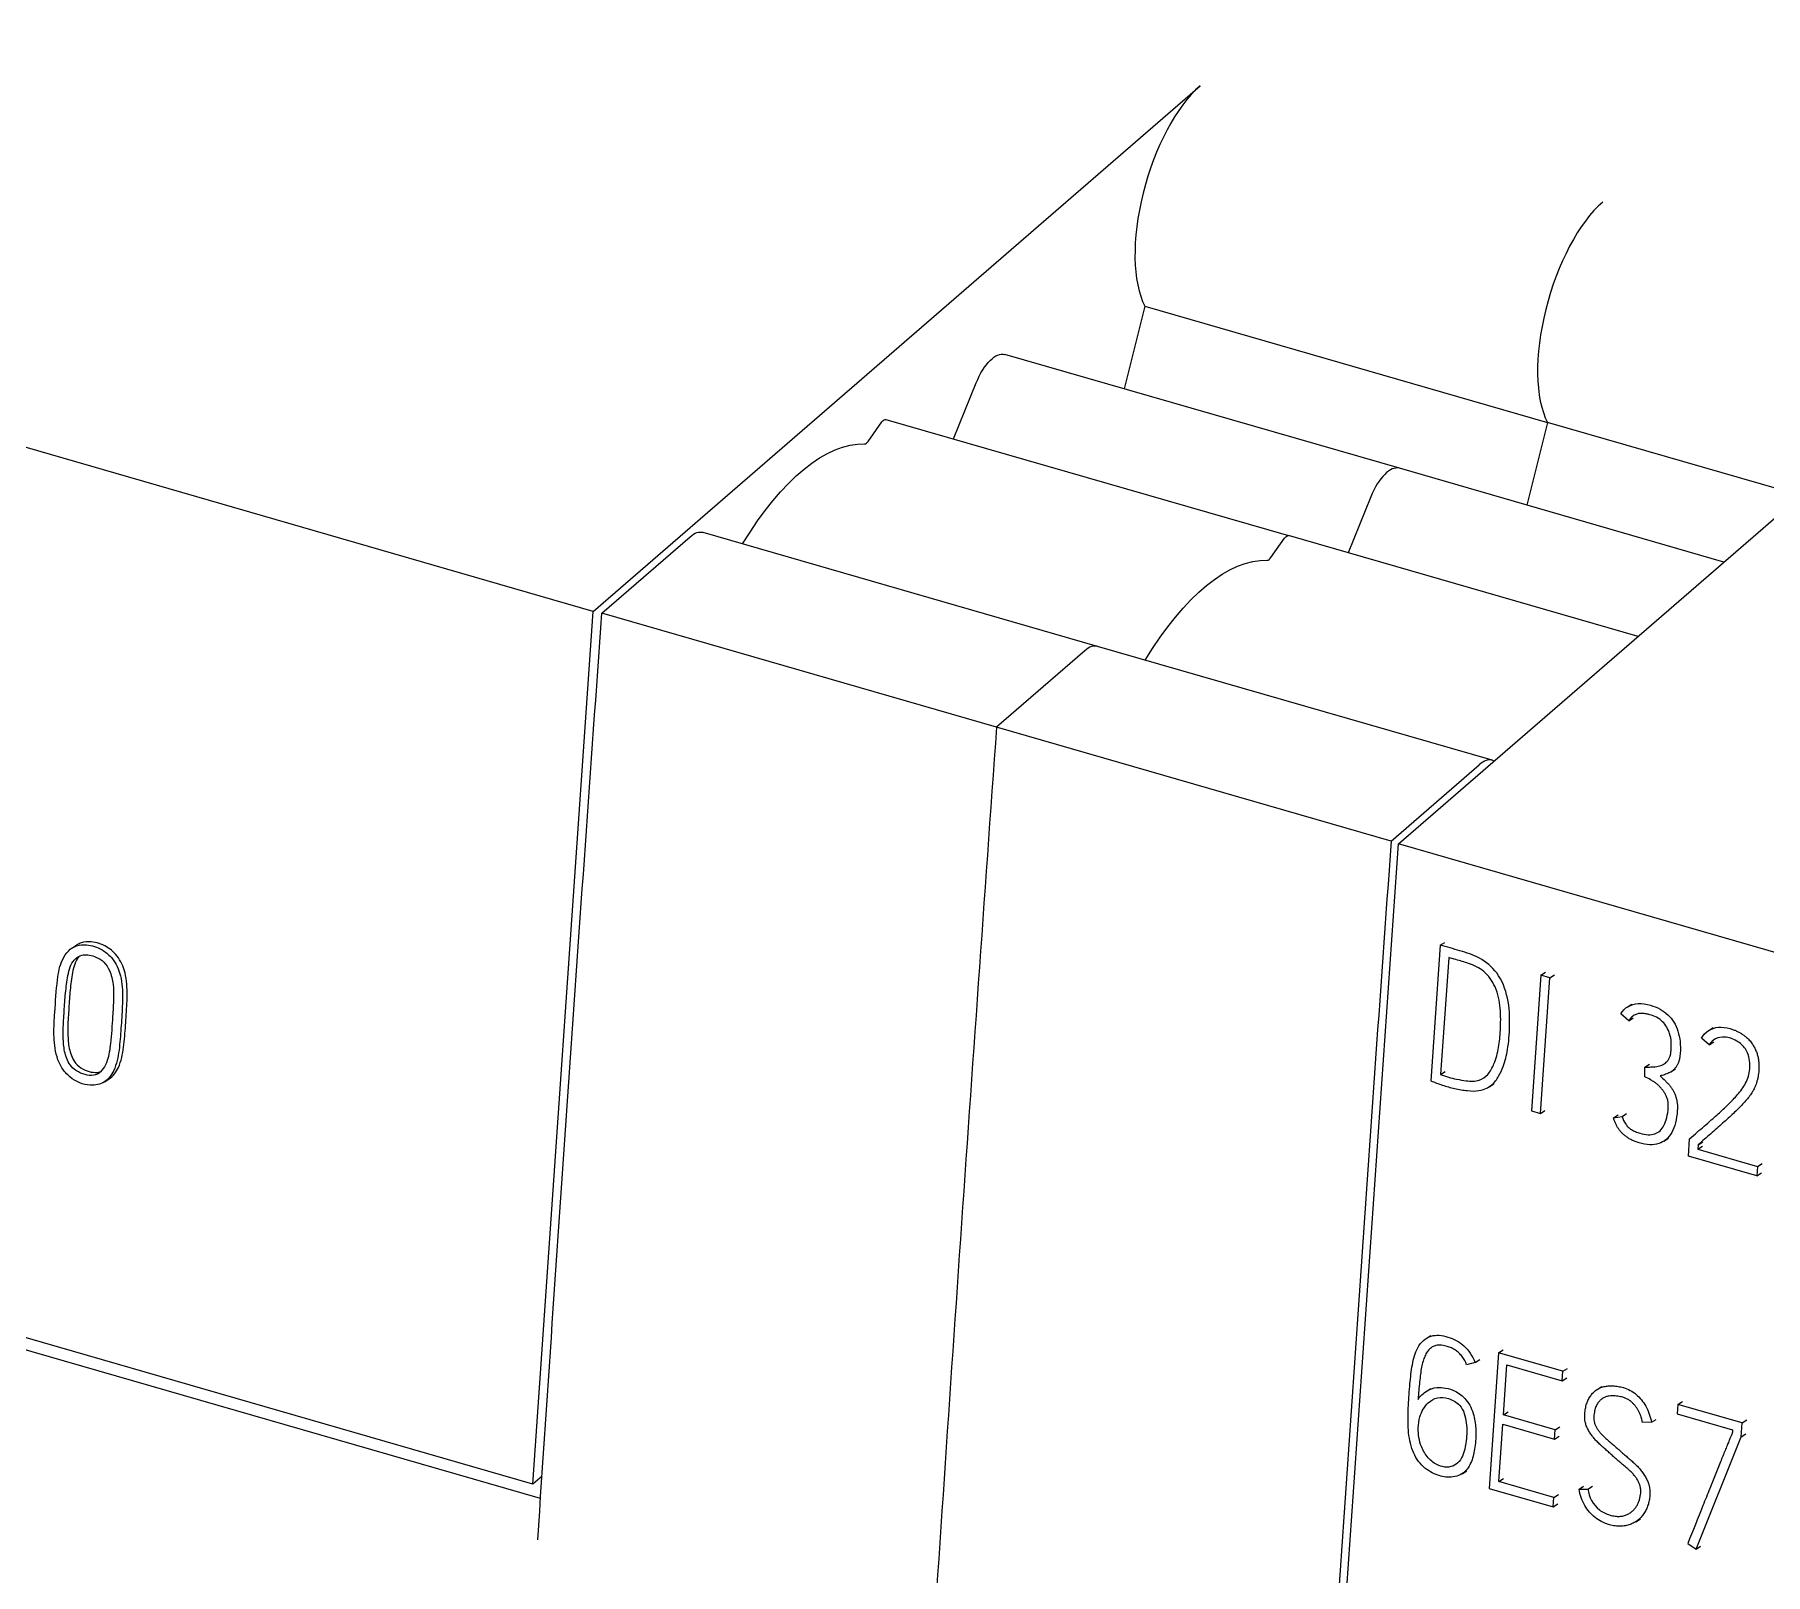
# Model space of a CAD drawing. Header units: inches. Extents: x 9220 to 92460, y -39241 to 4813.
# Drawn here: x 74714.8 to 74728.59, y -33749.22 to -33736.96 of the extents above; entities that cross this region are included whole.
import ezdxf

# ---------------------------------------------------------------- set-up
doc = ezdxf.new("R2010")
doc.units = ezdxf.units.IN
doc.header["$MEASUREMENT"] = 0

# ---------------------------------------------------------------- blocks, each defined once
blk = doc.blocks.new('A$C027ebf9d')
at = {"color": 0, "linetype": 'Continuous', "lineweight": 0}
for p, q in [((21.43924, -14.98077), (20.59368, -14.73667)), ((21.43924, -14.98077), (21.69613, -14.7583)), ((21.67276, -14.85157), (21.66398, -14.88658)), ((21.67276, -14.85157), (21.84323, -14.90078)), ((21.7802, -15.07919), (22.03708, -14.85672)), ((21.78052, -14.92022), (21.61346, -14.87199)), ((21.59171, -14.90775), (21.60135, -14.88409)), ((21.55561, -14.90883), (21.56147, -14.90055)), ((21.56315, -14.8995), (21.73363, -14.94872)), ((21.84323, -14.90078), (21.83446, -14.93579)), ((21.84323, -14.90078), (21.83446, -14.93579)), ((21.95047, -14.93174), (21.84323, -14.90078)), ((21.91795, -14.95989), (21.78052, -14.92022)), ((21.76842, -14.93232), (21.75877, -14.95597)), ((21.76842, -14.93232), (21.75877, -14.95597)), ((21.65277, -14.99558), (21.4857, -14.94735)), ((21.4429, -14.98153), (21.48023, -14.94921)), ((21.72609, -14.95804), (21.73194, -14.94976)), ((21.72609, -14.95804), (21.73194, -14.94976)), ((21.88155, -14.99142), (21.73363, -14.94872)), ((21.41358, -15.35019), (21.43924, -14.98077)), ((21.60997, -15.02976), (21.4429, -14.98153)), ((21.6473, -14.99744), (21.60997, -15.02976)), ((21.6473, -14.99744), (21.60997, -15.02976)), ((21.81984, -15.0438), (21.65277, -14.99558)), ((21.77704, -15.07799), (21.60997, -15.02976)), ((21.77704, -15.07799), (21.81436, -15.04567)), ((21.75453, -15.44862), (21.7802, -15.07919)), ((22.62577, -15.32329), (21.7802, -15.07919)), ((21.41358, -15.35019), (20.56801, -15.1061)), ((21.4169, -15.3563), (20.57249, -15.11254)), ((21.21869, -15.12319), (21.22064, -15.12193)), ((21.79785, -15.12212), (21.79387, -15.17946)), ((21.79785, -15.12212), (21.7998, -15.12087)), ((21.80143, -15.12731), (21.79799, -15.17682)), ((21.84043, -15.13474), (21.83644, -15.19215)), ((21.84022, -15.19325), (21.84421, -15.13583)), ((21.84043, -15.13474), (21.84238, -15.13348)), ((21.84421, -15.13583), (21.84043, -15.13474)), ((21.84421, -15.13583), (21.84616, -15.13458)), ((21.8776, -15.15402), (21.87425, -15.15118)), ((21.877, -15.14825), (21.87895, -15.14699)), ((21.8776, -15.15402), (21.87955, -15.15277)), ((21.91147, -15.15822), (21.91342, -15.15697)), ((21.9117, -15.16427), (21.90842, -15.16145)), ((21.9117, -15.16427), (21.91365, -15.16302)), ((21.79799, -15.17682), (21.79994, -15.17556)), ((21.88444, -15.17775), (21.88449, -15.17369)), ((21.88449, -15.17369), (21.88644, -15.17243)), ((21.89541, -15.1757), (21.89736, -15.17445)), ((21.23228, -15.17993), (21.23424, -15.17867)), ((21.81856, -15.18201), (21.82051, -15.18076)), ((21.83644, -15.19215), (21.84022, -15.19325)), ((21.84022, -15.19325), (21.84217, -15.19199)), ((21.87119, -15.19518), (21.87314, -15.19393)), ((21.87119, -15.19518), (21.87479, -15.19451)), ((21.87479, -15.19451), (21.87674, -15.19325)), ((21.89247, -15.20502), (21.89442, -15.20376)), ((21.90287, -15.21133), (21.90338, -15.20399)), ((21.93192, -15.21972), (21.90287, -15.21133)), ((21.90706, -15.20652), (21.90693, -15.20843)), ((21.90693, -15.20843), (21.90888, -15.20718)), ((21.90693, -15.20843), (21.9322, -15.21573)), ((21.90706, -15.20652), (21.90901, -15.20526)), ((21.9322, -15.21573), (21.93192, -15.21972)), ((21.93192, -15.21972), (21.93387, -15.21846)), ((21.9322, -15.21573), (21.93415, -15.21447)), ((21.7919, -15.28849), (21.79385, -15.28724)), ((21.8126, -15.29873), (21.80898, -15.29964)), ((21.8126, -15.29873), (21.81454, -15.29747)), ((21.82253, -15.29459), (21.81854, -15.352)), ((21.82253, -15.29459), (21.82448, -15.29333)), ((21.84969, -15.30243), (21.82253, -15.29459)), ((21.82457, -15.32083), (21.82603, -15.29975)), ((21.82603, -15.29975), (21.84941, -15.3065)), ((21.84941, -15.3065), (21.84969, -15.30243)), ((21.84941, -15.3065), (21.85136, -15.30525)), ((21.84969, -15.30243), (21.85164, -15.30117)), ((21.79184, -15.31092), (21.79379, -15.30967)), ((21.86423, -15.31016), (21.86618, -15.3089)), ((21.82457, -15.32083), (21.82651, -15.31958)), ((21.84651, -15.32717), (21.82457, -15.32083)), ((21.89843, -15.31642), (21.89814, -15.32049)), ((21.89814, -15.32049), (21.9216, -15.32726)), ((21.89843, -15.31642), (21.90037, -15.31516)), ((21.92566, -15.32428), (21.89843, -15.31642)), ((21.8226, -15.3491), (21.82429, -15.32483)), ((21.82429, -15.32483), (21.84623, -15.33116)), ((21.84623, -15.33116), (21.84651, -15.32717)), ((21.84651, -15.32717), (21.84846, -15.32591)), ((21.88725, -15.32402), (21.88346, -15.32407)), ((21.88725, -15.32402), (21.88919, -15.32277)), ((21.9216, -15.32726), (21.92152, -15.32838)), ((21.92526, -15.33011), (21.92566, -15.32428)), ((21.92526, -15.33011), (21.92721, -15.32885)), ((21.92566, -15.32428), (21.92761, -15.32302)), ((21.84623, -15.33116), (21.84818, -15.32991)), ((21.90613, -15.3777), (21.92526, -15.33011)), ((21.41754, -15.34677), (21.41358, -15.35019)), ((21.80706, -15.34578), (21.80901, -15.34452)), ((21.8226, -15.3491), (21.82455, -15.34785)), ((21.84598, -15.35585), (21.8226, -15.3491)), ((21.85657, -15.35231), (21.85852, -15.35106)), ((21.86035, -15.35226), (21.8623, -15.35101)), ((21.81854, -15.352), (21.8457, -15.35984)), ((21.8457, -15.35984), (21.84598, -15.35585)), ((21.8457, -15.35984), (21.84765, -15.35859)), ((21.84598, -15.35585), (21.84793, -15.3546)), ((21.85657, -15.35231), (21.86035, -15.35226)), ((21.88059, -15.36608), (21.88254, -15.36483)), ((21.90259, -15.37537), (21.90613, -15.3777)), ((21.90613, -15.3777), (21.90808, -15.37644))]:
    blk.add_line(p, q, dxfattribs=at)
for centre, major_axis, start_param, end_param in [((21.69613, -14.80603), (-0.01529, -0.05296), -2.55359, -0.424288), ((21.8666, -14.85525), (-0.01529, -0.05296), -2.55359, -0.424288), ((21.8666, -14.85525), (-0.01529, -0.05296), -2.55359, -0.424288), ((21.55502, -14.90609), (-0.00109, -0.00378), 0.107922, 0.894295), ((21.77506, -14.93913), (0.00546, 0.01891), 0, 1.329768), ((21.77506, -14.93913), (0.00546, 0.01891), 0, 1.329768), ((21.7255, -14.9553), (-0.00109, -0.00378), 0.107922, 0.894295), ((21.7255, -14.9553), (-0.00109, -0.00378), 0.107922, 0.894295), ((41.12281, -2.63177), (-10.91932, -37.82563), -1.11518, -1.10314), ((41.12281, -2.63177), (-10.91932, -37.82563), -1.11518, -1.10314), ((41.28986, -2.68), (-10.91931, -37.82561), -1.11518, -1.104278)]:
    blk.add_ellipse(centre, major_axis=major_axis, ratio=0.433013, start_param=start_param, end_param=end_param, dxfattribs=at)
at = {"color": 0, "linetype": 'Continuous', "lineweight": 0, "extrusion": (0, 0, -1)}
for centre, major_axis, start_param, end_param in [((21.608, -14.8909), (0.00546, 0.01891), -1.329768, 0), ((21.56206, -14.90329), (0.00109, 0.00378), -0.894295, 0), ((21.52684, -15.02424), (0.03276, 0.11348), -1.013463, -0.107922), ((21.73254, -14.9525), (0.00109, 0.00378), -0.894295, 0), ((21.73254, -14.9525), (0.00109, 0.00378), -0.894295, 0), ((21.69731, -15.07346), (0.03276, 0.11348), -1.013463, -0.107922), ((21.69731, -15.07346), (0.03276, 0.11348), -1.013463, -0.107922), ((40.95573, -2.58355), (10.91931, 37.82561), -2.037315, -2.026413)]:
    blk.add_ellipse(centre, major_axis=major_axis, ratio=0.433013, start_param=start_param, end_param=end_param, dxfattribs=at)
at = {"color": 0, "linetype": 'Continuous', "lineweight": 0}
for points, knots in [([(21.48023, -14.94921), (21.48124, -14.94835), (21.48302, -14.94726), (21.4848, -14.94712), (21.48561, -14.94732), (21.4857, -14.94735)], [0, 0, 0, 0, 0.00586438, 0.01085658, 0.01156305, 0.01156305, 0.01156305, 0.01156305]), ([(21.65277, -14.99558), (21.65267, -14.99555), (21.65187, -14.99535), (21.65009, -14.99549), (21.64831, -14.99658), (21.6473, -14.99744)], [0.98843695, 0.98843695, 0.98843695, 0.98843695, 0.98914342, 0.99413562, 1, 1, 1, 1]), ([(21.65277, -14.99558), (21.65267, -14.99555), (21.65187, -14.99535), (21.65009, -14.99549), (21.64831, -14.99658), (21.6473, -14.99744)], [0.98843695, 0.98843695, 0.98843695, 0.98843695, 0.98914342, 0.99413562, 1, 1, 1, 1]), ([(21.82066, -15.04415), (21.82031, -15.04395), (21.81925, -15.04356), (21.81715, -15.04372), (21.81537, -15.0448), (21.81436, -15.04567)], [0.98639918, 0.98639918, 0.98639918, 0.98639918, 0.98914342, 0.99413562, 1, 1, 1, 1]), ([(21.2247, -15.12193), (21.22324, -15.1218), (21.21891, -15.12205), (21.21385, -15.12769), (21.212, -15.13818), (21.21139, -15.14897), (21.21073, -15.15822), (21.2112, -15.16613), (21.21285, -15.17271), (21.21869, -15.17938), (21.22556, -15.18204), (21.23273, -15.1806), (21.23698, -15.17467), (21.23863, -15.1665), (21.23925, -15.15726), (21.23993, -15.14804), (21.24006, -15.14021), (21.23874, -15.13297), (21.23593, -15.1275), (21.23066, -15.1233), (21.2269, -15.12214), (21.2247, -15.12193)], [0, 0, 0, 0, 0.03125, 0.09375, 0.15625, 0.25, 0.3125, 0.34375, 0.40625, 0.4375, 0.5, 0.546875, 0.59375, 0.65625, 0.71875, 0.78125, 0.84375, 0.875, 0.921875, 0.953125, 1, 1, 1, 1]), ([(21.22666, -15.12068), (21.22519, -15.12054), (21.22304, -15.12067), (21.22121, -15.12156), (21.22064, -15.12193)], [0, 0, 0, 0, 0.03125, 0.04655442, 0.04655442, 0.04655442, 0.04655442]), ([(21.23424, -15.17867), (21.23424, -15.17867), (21.23595, -15.17756), (21.23893, -15.17341), (21.24058, -15.16524), (21.24121, -15.156), (21.24188, -15.14678), (21.24201, -15.13895), (21.2407, -15.13171), (21.23788, -15.12625), (21.23262, -15.12204), (21.22886, -15.12088), (21.22666, -15.12068)], [0.5468205, 0.5468205, 0.5468205, 0.5468205, 0.546875, 0.59375, 0.65625, 0.71875, 0.78125, 0.84375, 0.875, 0.921875, 0.953125, 1, 1, 1, 1]), ([(21.79387, -15.17946), (21.79546, -15.18014), (21.79707, -15.18075), (21.79868, -15.18129), (21.80041, -15.18186), (21.80216, -15.18236), (21.8039, -15.18275), (21.80573, -15.18316), (21.80756, -15.18346), (21.80939, -15.18364), (21.81103, -15.18381), (21.81266, -15.18387), (21.81423, -15.18363), (21.81625, -15.18332), (21.81815, -15.18249), (21.81966, -15.18119), (21.82082, -15.1802), (21.82175, -15.17892), (21.82254, -15.17756), (21.82331, -15.17624), (21.82395, -15.17483), (21.82449, -15.17336), (21.82531, -15.17112), (21.8259, -15.16873), (21.82631, -15.16628), (21.82686, -15.16306), (21.8271, -15.15973), (21.82718, -15.15636), (21.82727, -15.15245), (21.82714, -15.14848), (21.82627, -15.14444), (21.82547, -15.14072), (21.82405, -15.13693), (21.82172, -15.13382), (21.81975, -15.13117), (21.81713, -15.12901), (21.81438, -15.12752), (21.81172, -15.12608), (21.80894, -15.12527), (21.80618, -15.12445), (21.8034, -15.12361), (21.80064, -15.12277), (21.79785, -15.12212)], [0, 0, 0, 0, 0.048928, 0.048928, 0.048928, 0.10152, 0.10152, 0.10152, 0.156673, 0.156673, 0.156673, 0.206259, 0.206259, 0.206259, 0.270351, 0.270351, 0.270351, 0.31956, 0.31956, 0.31956, 0.366981, 0.366981, 0.366981, 0.439378, 0.439378, 0.439378, 0.534587, 0.534587, 0.534587, 0.645045, 0.645045, 0.645045, 0.746603, 0.746603, 0.746603, 0.832762, 0.832762, 0.832762, 0.916147, 0.916147, 0.916147, 1, 1, 1, 1]), ([(21.23206, -15.12927), (21.23108, -15.12831), (21.22812, -15.12661), (21.22313, -15.12545), (21.21794, -15.12892), (21.21658, -15.13589), (21.21561, -15.14324), (21.21526, -15.14972), (21.21482, -15.15606), (21.21472, -15.1619), (21.21543, -15.16849), (21.21797, -15.17385), (21.22331, -15.17707), (21.22992, -15.17796), (21.23392, -15.17096), (21.23505, -15.1625), (21.23568, -15.15349), (21.23619, -15.14522), (21.23611, -15.13869), (21.23496, -15.13334), (21.23303, -15.13023), (21.23206, -15.12927)], [0, 0, 0, 0, 0.03125, 0.078125, 0.125, 0.1875, 0.25, 0.3125, 0.34375, 0.40625, 0.453125, 0.5, 0.53125, 0.59375, 0.65625, 0.71875, 0.8125, 0.875, 0.921875, 0.96875, 1, 1, 1, 1]), ([(21.2219, -15.12661), (21.22154, -15.12693), (21.21963, -15.12904), (21.21853, -15.13463), (21.21756, -15.14199), (21.21722, -15.14846), (21.21677, -15.15481), (21.21667, -15.16064), (21.21738, -15.16724), (21.21992, -15.17259), (21.22507, -15.17569), (21.22878, -15.17628), (21.2307, -15.17558)], [0.1120008, 0.1120008, 0.1120008, 0.1120008, 0.125, 0.1875, 0.25, 0.3125, 0.34375, 0.40625, 0.453125, 0.5, 0.53125, 0.5884659, 0.5884659, 0.5884659, 0.5884659]), ([(21.79799, -15.17682), (21.80024, -15.17764), (21.8025, -15.17829), (21.80476, -15.17876), (21.80611, -15.17904), (21.80745, -15.17927), (21.80881, -15.17943), (21.81069, -15.17965), (21.81259, -15.17976), (21.81425, -15.17923), (21.81567, -15.17879), (21.8169, -15.17789), (21.81791, -15.17677), (21.81906, -15.17549), (21.81989, -15.17392), (21.82057, -15.17225), (21.82147, -15.17007), (21.82209, -15.16773), (21.82251, -15.16531), (21.82292, -15.16296), (21.82313, -15.16053), (21.82327, -15.15809), (21.82344, -15.15502), (21.82349, -15.15192), (21.8232, -15.14875), (21.82292, -15.14573), (21.82233, -15.14265), (21.82101, -15.13973), (21.81991, -15.13726), (21.81829, -15.13491), (21.81629, -15.13323), (21.81436, -15.1316), (21.81208, -15.13059), (21.80982, -15.12981), (21.80801, -15.12918), (21.80622, -15.12869), (21.80442, -15.12817), (21.80342, -15.12789), (21.80243, -15.12759), (21.80143, -15.12731)], [0, 0, 0, 0, 0.085013, 0.085013, 0.085013, 0.135874, 0.135874, 0.135874, 0.205821, 0.205821, 0.205821, 0.265138, 0.265138, 0.265138, 0.333279, 0.333279, 0.333279, 0.422662, 0.422662, 0.422662, 0.50952, 0.50952, 0.50952, 0.618636, 0.618636, 0.618636, 0.722487, 0.722487, 0.722487, 0.80996, 0.80996, 0.80996, 0.894466, 0.894466, 0.894466, 0.962458, 0.962458, 0.962458, 1, 1, 1, 1]), ([(21.87425, -15.15118), (21.87575, -15.14847), (21.88011, -15.14614), (21.88647, -15.14721), (21.89078, -15.14888), (21.89423, -15.15133), (21.89688, -15.1546), (21.89866, -15.15856), (21.89953, -15.16308), (21.89954, -15.16679), (21.89925, -15.1695), (21.89892, -15.17101), (21.89845, -15.17228), (21.89785, -15.17334), (21.89717, -15.17425), (21.89639, -15.17501), (21.89554, -15.17564), (21.89465, -15.17616), (21.89372, -15.17656), (21.89246, -15.17699), (21.89151, -15.17726), (21.89087, -15.1774)], [0, 0, 0, 0, 0.177969, 0.277991, 0.355408, 0.424426, 0.491004, 0.560177, 0.636379, 0.72419, 0.755913, 0.784262, 0.809647, 0.83316, 0.855708, 0.877614, 0.899011, 0.919895, 0.94045, 0.960699, 1, 1, 1, 1]), ([(21.88449, -15.17369), (21.88533, -15.17368), (21.88658, -15.17363), (21.88824, -15.17356), (21.88947, -15.17345), (21.89062, -15.17319), (21.8917, -15.17282), (21.89269, -15.17231), (21.89357, -15.17161), (21.89435, -15.17075), (21.89498, -15.16966), (21.89539, -15.16828), (21.89577, -15.16496), (21.89566, -15.16003), (21.89221, -15.15377), (21.88819, -15.1519), (21.8858, -15.15127), (21.88502, -15.15112), (21.88421, -15.151), (21.8834, -15.15093), (21.8826, -15.15095), (21.88181, -15.15103), (21.88103, -15.15122), (21.88028, -15.15152), (21.87954, -15.15193), (21.87856, -15.15269), (21.87796, -15.15346), (21.8776, -15.15402)], [0, 0, 0, 0, 0.059027, 0.088993, 0.118548, 0.147162, 0.175106, 0.202604, 0.230099, 0.258166, 0.287672, 0.320058, 0.356367, 0.509421, 0.627625, 0.757774, 0.775505, 0.793677, 0.812339, 0.831209, 0.85007, 0.86906, 0.888397, 0.908411, 0.929359, 0.951405, 1, 1, 1, 1]), ([(21.90338, -15.20399), (21.90447, -15.20305), (21.90557, -15.2021), (21.90666, -15.20116), (21.90761, -15.20035), (21.90856, -15.19954), (21.9095, -15.19872), (21.91054, -15.19783), (21.91157, -15.19693), (21.91259, -15.19602), (21.91414, -15.19467), (21.91568, -15.19332), (21.91719, -15.19193), (21.91846, -15.19075), (21.91971, -15.18956), (21.92092, -15.18832), (21.92219, -15.18703), (21.92342, -15.18571), (21.92456, -15.18427), (21.92583, -15.18268), (21.92698, -15.18096), (21.92776, -15.179), (21.92852, -15.17712), (21.92893, -15.17503), (21.9289, -15.17276), (21.92886, -15.17046), (21.92837, -15.16797), (21.92705, -15.166), (21.92611, -15.1646), (21.92476, -15.16346), (21.92333, -15.16263), (21.92171, -15.16167), (21.92, -15.1611), (21.91831, -15.16098), (21.91692, -15.16089), (21.91555, -15.16111), (21.91441, -15.16168), (21.91331, -15.16222), (21.91243, -15.16309), (21.9117, -15.16427)], [0, 0, 0, 0, 0.068794, 0.068794, 0.068794, 0.128406, 0.128406, 0.128406, 0.193582, 0.193582, 0.193582, 0.291346, 0.291346, 0.291346, 0.373604, 0.373604, 0.373604, 0.45943, 0.45943, 0.45943, 0.554437, 0.554437, 0.554437, 0.645803, 0.645803, 0.645803, 0.738171, 0.738171, 0.738171, 0.803969, 0.803969, 0.803969, 0.878932, 0.878932, 0.878932, 0.940491, 0.940491, 0.940491, 1, 1, 1, 1]), ([(21.90842, -15.16145), (21.90992, -15.15881), (21.91258, -15.15708), (21.9156, -15.15679), (21.91719, -15.15665), (21.91887, -15.1569), (21.92051, -15.15737), (21.921, -15.15751), (21.92148, -15.15767), (21.92196, -15.15784), (21.92241, -15.15801), (21.92285, -15.15819), (21.92329, -15.15839), (21.92369, -15.15858), (21.92409, -15.15878), (21.92449, -15.15901), (21.92486, -15.15922), (21.92522, -15.15944), (21.92558, -15.15967), (21.92591, -15.15989), (21.92625, -15.16012), (21.92657, -15.16037), (21.92688, -15.1606), (21.92718, -15.16084), (21.92747, -15.16109), (21.92774, -15.16133), (21.92801, -15.16157), (21.92827, -15.16183), (21.92852, -15.16208), (21.92875, -15.16233), (21.92898, -15.16259), (21.92919, -15.16284), (21.92939, -15.1631), (21.92959, -15.16337), (21.92977, -15.16362), (21.92995, -15.16388), (21.93012, -15.16414), (21.93028, -15.16439), (21.93043, -15.16464), (21.93058, -15.16489), (21.93072, -15.16512), (21.93085, -15.16536), (21.93098, -15.1656), (21.93123, -15.16611), (21.93146, -15.16662), (21.93166, -15.16714), (21.93186, -15.16766), (21.93203, -15.16819), (21.93217, -15.16872), (21.93231, -15.16925), (21.93242, -15.16979), (21.9325, -15.17032), (21.93259, -15.17086), (21.93265, -15.17139), (21.93269, -15.17193), (21.93273, -15.17246), (21.93276, -15.17298), (21.93276, -15.17351), (21.93276, -15.17403), (21.93275, -15.17455), (21.93271, -15.17507), (21.93268, -15.17552), (21.93264, -15.17598), (21.93258, -15.17643), (21.93252, -15.17688), (21.93245, -15.17732), (21.93237, -15.17775), (21.93229, -15.17819), (21.93219, -15.17862), (21.93209, -15.17904), (21.93198, -15.17945), (21.93187, -15.17986), (21.93174, -15.18026), (21.93162, -15.18065), (21.93149, -15.18102), (21.93134, -15.18139), (21.9312, -15.18175), (21.93105, -15.1821), (21.93089, -15.18244), (21.93062, -15.183), (21.93034, -15.18354), (21.93002, -15.18406), (21.92967, -15.18465), (21.92929, -15.18521), (21.92889, -15.18575), (21.92844, -15.18636), (21.92797, -15.18695), (21.92749, -15.18753), (21.92695, -15.18816), (21.9264, -15.18877), (21.92584, -15.18937), (21.92524, -15.19002), (21.92463, -15.19066), (21.924, -15.19128), (21.92333, -15.19195), (21.92264, -15.19261), (21.92195, -15.19326), (21.92122, -15.19395), (21.92048, -15.19463), (21.91974, -15.19531), (21.91896, -15.19602), (21.91818, -15.19673), (21.91739, -15.19743), (21.91657, -15.19816), (21.91574, -15.19889), (21.91491, -15.19962), (21.91406, -15.20037), (21.9132, -15.20112), (21.91234, -15.20187), (21.91058, -15.20341), (21.90882, -15.20496), (21.90706, -15.20652)], [0, 0, 0, 0, 0.118477, 0.118477, 0.118477, 0.180647, 0.180647, 0.180647, 0.199061, 0.199061, 0.199061, 0.216082, 0.216082, 0.216082, 0.231833, 0.231833, 0.231833, 0.246526, 0.246526, 0.246526, 0.260308, 0.260308, 0.260308, 0.273254, 0.273254, 0.273254, 0.285426, 0.285426, 0.285426, 0.29689, 0.29689, 0.29689, 0.307753, 0.307753, 0.307753, 0.31802, 0.31802, 0.31802, 0.327627, 0.327627, 0.327627, 0.336606, 0.336606, 0.336606, 0.355189, 0.355189, 0.355189, 0.37361, 0.37361, 0.37361, 0.392165, 0.392165, 0.392165, 0.410785, 0.410785, 0.410785, 0.42927, 0.42927, 0.42927, 0.447741, 0.447741, 0.447741, 0.464235, 0.464235, 0.464235, 0.480574, 0.480574, 0.480574, 0.496814, 0.496814, 0.496814, 0.51268, 0.51268, 0.51268, 0.527892, 0.527892, 0.527892, 0.542508, 0.542508, 0.542508, 0.566365, 0.566365, 0.566365, 0.593275, 0.593275, 0.593275, 0.623397, 0.623397, 0.623397, 0.656474, 0.656474, 0.656474, 0.692185, 0.692185, 0.692185, 0.730563, 0.730563, 0.730563, 0.771282, 0.771282, 0.771282, 0.814001, 0.814001, 0.814001, 0.858722, 0.858722, 0.858722, 0.904903, 0.904903, 0.904903, 1, 1, 1, 1]), ([(21.89087, -15.1774), (21.89165, -15.17808), (21.89276, -15.17911), (21.89416, -15.18053), (21.89509, -15.18159), (21.89589, -15.18269), (21.89658, -15.18384), (21.89715, -15.18505), (21.8976, -15.18631), (21.89795, -15.18765), (21.89817, -15.18906), (21.89826, -15.19054), (21.89815, -15.19335), (21.89761, -15.19713), (21.89605, -15.20138), (21.89363, -15.20445), (21.89039, -15.20627), (21.88643, -15.20671), (21.88301, -15.20606), (21.88045, -15.20523), (21.87891, -15.20458), (21.87757, -15.20382), (21.87638, -15.20299), (21.87533, -15.20212), (21.8744, -15.20119), (21.8736, -15.20022), (21.87292, -15.19922), (21.87237, -15.19819), (21.87177, -15.19685), (21.87139, -15.19585), (21.87119, -15.19518)], [0, 0, 0, 0, 0.04947, 0.072678, 0.09489, 0.116257, 0.13704, 0.157793, 0.179079, 0.201165, 0.224382, 0.249105, 0.275597, 0.367907, 0.447752, 0.519784, 0.588829, 0.660512, 0.741164, 0.772461, 0.800616, 0.825923, 0.849188, 0.871088, 0.891868, 0.911666, 0.930597, 0.948935, 0.96669, 1, 1, 1, 1]), ([(21.87479, -15.19451), (21.87514, -15.19566), (21.87588, -15.19732), (21.87743, -15.19913), (21.87883, -15.2002), (21.88051, -15.20106), (21.88287, -15.20188), (21.88569, -15.20243), (21.88867, -15.20213), (21.89105, -15.20073), (21.89275, -15.19828), (21.89385, -15.19488), (21.89434, -15.19174), (21.89439, -15.18923), (21.89416, -15.18768), (21.89369, -15.18623), (21.89304, -15.18489), (21.89226, -15.18365), (21.89134, -15.18252), (21.89032, -15.18151), (21.88922, -15.18057), (21.88805, -15.17975), (21.88647, -15.17878), (21.88525, -15.17813), (21.88444, -15.17775)], [0, 0, 0, 0, 0.070606, 0.102584, 0.136025, 0.174009, 0.217714, 0.293477, 0.358868, 0.420065, 0.485571, 0.562465, 0.654475, 0.687582, 0.718308, 0.747613, 0.776093, 0.803947, 0.831767, 0.859738, 0.887815, 0.916282, 0.944737, 1, 1, 1, 1]), ([(21.78844, -15.31431), (21.78944, -15.31282), (21.7917, -15.31063), (21.79594, -15.309), (21.80018, -15.30942), (21.80454, -15.31072), (21.80944, -15.31444), (21.81234, -15.32084), (21.81307, -15.32778), (21.81268, -15.33436), (21.81132, -15.34075), (21.80795, -15.3461), (21.80202, -15.34778), (21.79567, -15.34632), (21.78939, -15.34253), (21.78517, -15.33477), (21.78402, -15.32595), (21.78429, -15.31688), (21.78492, -15.30801), (21.78583, -15.2997), (21.78774, -15.29193), (21.79331, -15.28657), (21.80106, -15.28739), (21.80834, -15.29121), (21.81137, -15.2958), (21.8126, -15.29873)], [0, 0, 0, 0, 0.03564, 0.067865, 0.092923, 0.119268, 0.154068, 0.197126, 0.234707, 0.279879, 0.320329, 0.360962, 0.405677, 0.442102, 0.485709, 0.532505, 0.586175, 0.644312, 0.701767, 0.753421, 0.803151, 0.856352, 0.904259, 0.950465, 1, 1, 1, 1]), ([(21.80898, -15.29964), (21.80855, -15.2984), (21.80759, -15.29661), (21.8058, -15.29467), (21.80426, -15.29345), (21.80255, -15.29249), (21.80058, -15.29178), (21.79851, -15.29134), (21.79649, -15.29132), (21.79478, -15.29184), (21.79338, -15.29284), (21.7922, -15.29424), (21.79125, -15.29605), (21.79049, -15.29823), (21.78987, -15.30078), (21.78942, -15.3037), (21.78891, -15.30824), (21.78861, -15.31182), (21.78844, -15.31431)], [0, 0, 0, 0, 0.085549, 0.127923, 0.170971, 0.214845, 0.260884, 0.317917, 0.367656, 0.41257, 0.456833, 0.503792, 0.555243, 0.612421, 0.675966, 0.746378, 0.823872, 1, 1, 1, 1]), ([(21.80135, -15.31397), (21.79969, -15.31342), (21.79649, -15.31314), (21.7919, -15.31597), (21.78915, -15.32074), (21.78817, -15.32732), (21.78913, -15.33356), (21.79248, -15.33928), (21.79761, -15.3432), (21.8046, -15.3433), (21.80794, -15.33748), (21.809, -15.33103), (21.80926, -15.32435), (21.80734, -15.31693), (21.80301, -15.31452), (21.80135, -15.31397)], [0, 0, 0, 0, 0.0625, 0.125, 0.21875, 0.28125, 0.375, 0.4375, 0.5, 0.59375, 0.6875, 0.75, 0.84375, 0.9375, 1, 1, 1, 1]), ([(21.88346, -15.32407), (21.88335, -15.32348), (21.8831, -15.32254), (21.88269, -15.32126), (21.88229, -15.32022), (21.88178, -15.31917), (21.88118, -15.31814), (21.88047, -15.31713), (21.87964, -15.31619), (21.87871, -15.31529), (21.87763, -15.3145), (21.87641, -15.31386), (21.87523, -15.31345), (21.87411, -15.31317), (21.87301, -15.31297), (21.87179, -15.31278), (21.87049, -15.31271), (21.86918, -15.31286), (21.8679, -15.3132), (21.86667, -15.31379), (21.86555, -15.31467), (21.86451, -15.31581), (21.86366, -15.31732), (21.86312, -15.31928), (21.86286, -15.32118), (21.86284, -15.32286), (21.86306, -15.32416), (21.86351, -15.32538), (21.86414, -15.32653), (21.8649, -15.32766), (21.86582, -15.32874), (21.86686, -15.32982), (21.86801, -15.33091), (21.86927, -15.332), (21.87061, -15.33314), (21.87199, -15.33434), (21.87346, -15.33563), (21.875, -15.33701), (21.87661, -15.33842), (21.87823, -15.33978), (21.87981, -15.34115), (21.88127, -15.34259), (21.88262, -15.34408), (21.88383, -15.34564), (21.88485, -15.3473), (21.88571, -15.34906), (21.88633, -15.35096), (21.88661, -15.35301), (21.8866, -15.3551), (21.88633, -15.35716), (21.88581, -15.35911), (21.88506, -15.36096), (21.8841, -15.36266), (21.88292, -15.36417), (21.88154, -15.36546), (21.87996, -15.36652), (21.87818, -15.36731), (21.87621, -15.36786), (21.87408, -15.36809), (21.87178, -15.36792), (21.86913, -15.36733), (21.86625, -15.36624), (21.86336, -15.36444), (21.8609, -15.36209), (21.85816, -15.35815), (21.85702, -15.35466), (21.85657, -15.35231)], [0, 0, 0, 0, 0.014527, 0.0229, 0.03171, 0.040697, 0.049939, 0.059406, 0.069126, 0.079243, 0.089792, 0.100957, 0.11302, 0.121351, 0.131067, 0.142193, 0.154038, 0.166072, 0.178522, 0.191399, 0.204849, 0.219214, 0.234859, 0.25249, 0.272668, 0.283841, 0.294211, 0.304173, 0.314215, 0.324636, 0.335605, 0.347264, 0.35967, 0.372854, 0.386723, 0.401163, 0.416176, 0.433071, 0.449927, 0.466747, 0.483271, 0.499286, 0.514866, 0.530063, 0.545048, 0.560066, 0.575472, 0.591898, 0.609868, 0.627376, 0.645005, 0.66302, 0.681094, 0.698922, 0.71679, 0.734853, 0.753306, 0.772468, 0.792214, 0.812556, 0.833938, 0.86301, 0.889874, 0.915888, 0.942166, 1, 1, 1, 1]), ([(21.86035, -15.35226), (21.86071, -15.35549), (21.86353, -15.36079), (21.86886, -15.36313), (21.87176, -15.36378), (21.8737, -15.3639), (21.87542, -15.36364), (21.87693, -15.36309), (21.87827, -15.36238), (21.87942, -15.36147), (21.88038, -15.3604), (21.88118, -15.35921), (21.88178, -15.35791), (21.88223, -15.35658), (21.88255, -15.35528), (21.88273, -15.3539), (21.88273, -15.35245), (21.8825, -15.35095), (21.88199, -15.34957), (21.88129, -15.34828), (21.88044, -15.34704), (21.87943, -15.34584), (21.87829, -15.34468), (21.87705, -15.34351), (21.87569, -15.34238), (21.87426, -15.34122), (21.8728, -15.33996), (21.87131, -15.33864), (21.8698, -15.33725), (21.86826, -15.33588), (21.86673, -15.33457), (21.86525, -15.33325), (21.86389, -15.33188), (21.86264, -15.33047), (21.86152, -15.32901), (21.86058, -15.32748), (21.85979, -15.32589), (21.85922, -15.32417), (21.85896, -15.32232), (21.85898, -15.3203), (21.85925, -15.31822), (21.85976, -15.31617), (21.86051, -15.31435), (21.86147, -15.31276), (21.86261, -15.3114), (21.86393, -15.31029), (21.86544, -15.30944), (21.86714, -15.30886), (21.869, -15.30856), (21.87101, -15.30853), (21.87316, -15.30879), (21.8756, -15.30935), (21.87823, -15.31037), (21.88085, -15.31213), (21.88311, -15.31445), (21.88568, -15.31833), (21.88679, -15.32172), (21.88725, -15.32402)], [0, 0, 0, 0, 0.079774, 0.121236, 0.140075, 0.157254, 0.173247, 0.188397, 0.202796, 0.216711, 0.230265, 0.243508, 0.256652, 0.269293, 0.280934, 0.291684, 0.304893, 0.316879, 0.328106, 0.339273, 0.350814, 0.362909, 0.375637, 0.388999, 0.403044, 0.417696, 0.432849, 0.448511, 0.464937, 0.481153, 0.497163, 0.51278, 0.527863, 0.542482, 0.556645, 0.570443, 0.584077, 0.597961, 0.612786, 0.629037, 0.64828, 0.666584, 0.684253, 0.701354, 0.717933, 0.734308, 0.750738, 0.767515, 0.784992, 0.803232, 0.822275, 0.842375, 0.868294, 0.892965, 0.917787, 0.943448, 1, 1, 1, 1]), ([(21.92152, -15.32838), (21.92147, -15.32848), (21.92131, -15.32882), (21.92101, -15.32955), (21.92055, -15.33067), (21.91994, -15.33216), (21.91921, -15.33396), (21.91838, -15.33603), (21.91744, -15.33834), (21.91643, -15.34086), (21.91536, -15.34354), (21.91424, -15.34634), (21.91309, -15.3492), (21.91135, -15.3535), (21.90787, -15.36224), (21.90474, -15.36999), (21.90259, -15.37537)], [0, 0, 0, 0, 0.006664, 0.022274, 0.046836, 0.07897, 0.117297, 0.161819, 0.211415, 0.264968, 0.322476, 0.382404, 0.443215, 0.50491, 0.65714, 1, 1, 1, 1])]:
    blk.add_open_spline(points, degree=3, knots=knots, dxfattribs=at)

msp = doc.modelspace()

# ---------------------------------------------------------------- block references
at = {"xscale": 18.8131500959034, "yscale": 18.8131500959034, "zscale": 18.8131500959034}
msp.add_blockref('A$C027ebf9d', (74315.912, -33459.72), dxfattribs=at)

doc.saveas('drawing.dxf')
